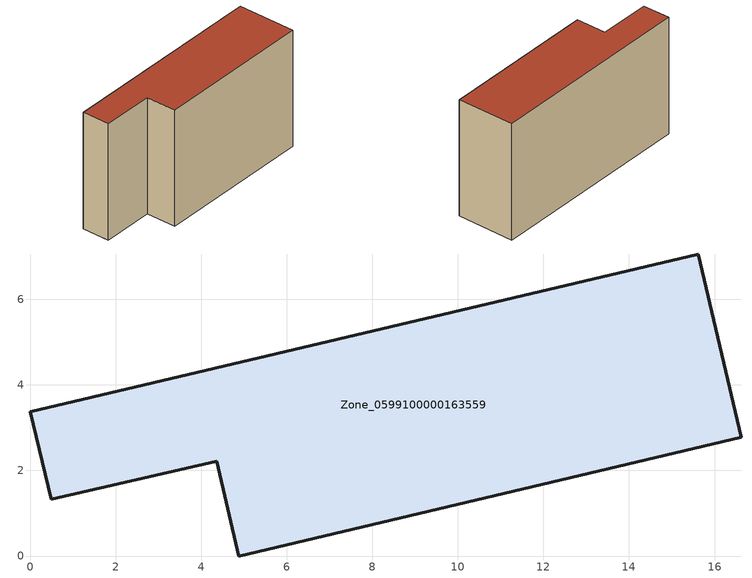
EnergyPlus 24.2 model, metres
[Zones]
Zone_0599100000163559
 floor ground (C_G): 4.36,2.22 0.5,1.33 0,3.37 15.61,7.06 16.63,2.78 4.88,0 z0
 wall outside (C_F): 15.61,7.06 0,3.37 0.5,1.33 4.36,2.22 4.88,0 16.63,2.78 15.61,7.06 z0:9.08
 roof outside (C_R): 4.88,0 16.63,2.78 15.61,7.06 0,3.37 0.5,1.33 4.36,2.22 z9.08
[BUILDING]
Pand.0599100000163559: North Axis=0; Terrain=City; Loads Convergence Tolerance Value=0.04; Temperature Convergence Tolerance Value=0.4; Solar Distribution=FullExterior; Maximum Number of Warmup Days=25; Minimum Number of Warmup Days=1
[Site:Location]
Rotterdam.The.Hague.AP_ZH_NLD Design_Conditions: Latitude=51.96; Longitude=4.45; Time Zone=1; Elevation=-4.5
[SITE:GROUNDTEMPERATURE:BUILDINGSURFACE]
18, 18, 18, 18, 18, 18, 18, 18, 18, 18, 18, 18
[MATERIAL] Thermal Absorptance=0.9; Solar Absorptance=0.7; Visible Absorptance=0.7
Name | Roughness | Thickness | Conductivity | Density | Specific Heat
G.TI.1946 | MediumSmooth | 0.15 | 1 | 540 | 1210
F.TI.1946 | Rough | 0.3 | 0.857143 | 1920 | 840
R.TI.1946 | MediumRough | 0.2 | 0.1 | 1500 | 1000
[CONSTRUCTION]
C_G: G.TI.1946
C_F: F.TI.1946
C_R: R.TI.1946
[ZONE]
Zone_0599100000163559: Type=1; Multiplier=1; Ceiling Height=Autocalculate; Volume=Autocalculate; Floor Area=autocalculate; Part of Total Floor Area=Yes
[ZONEINFILTRATION:DESIGNFLOWRATE]
Infil_Zone_0599100000163559: Zone or ZoneList or Space or SpaceList=Zone_0599100000163559; Schedule=AlwaysOn; Design Flow Rate Calculation Method=Flow/Area; Flow Rate per Floor Area=0.003; Constant Term Coefficient=1; Temperature Term Coefficient=0; Velocity Term Coefficient=0; Velocity Squared Term Coefficient=0
[HVACTEMPLATE:ZONE:IDEALLOADSAIRSYSTEM]
Zone_0599100000163559: Maximum Heating Supply Air Temperature=50; Minimum Cooling Supply Air Temperature=13; Maximum Heating Supply Air Humidity Ratio=0.0156; Minimum Cooling Supply Air Humidity Ratio=0.0077; Heating Limit=NoLimit; Cooling Limit=NoLimit; Dehumidification Control Type=ConstantSensibleHeatRatio; Cooling Sensible Heat Ratio=0.7; Dehumidification Setpoint=60; Humidification Control Type=None; Humidification Setpoint=30; Outdoor Air Method=None; Outdoor Air Flow Rate per Person=0.00944; Outdoor Air Flow Rate per Zone Floor Area=0; Outdoor Air Flow Rate per Zone=0; Demand Controlled Ventilation Type=None; Outdoor Air Economizer Type=NoEconomizer; Heat Recovery Type=None; Sensible Heat Recovery Effectiveness=0.7; Latent Heat Recovery Effectiveness=0.65
[ZONECONTROL:THERMOSTAT]
ThermostatControl_Zone_0599100000163559: Zone or ZoneList=Zone_0599100000163559; Control Type Schedule=DualSetpointControlType; Control 1=Thermostat_Zone_0599100000163559; Temperature Difference Between Cutout And Setpoint=0
[THERMOSTATSETPOINT:DUALSETPOINT]
Thermostat_Zone_0599100000163559: Heating Setpoint Temperature Schedule=HeatingSetpoint_Zone_0599100000163559; Cooling Setpoint Temperature Schedule=CoolingSetpoint_Zone_0599100000163559
[SCHEDULE:COMPACT]
HeatingSetpoint_Zone_0599100000163559: Through: 12/31, For: AllDays, Until: 24:00, 21
CoolingSetpoint_Zone_0599100000163559: Through: 12/31, For: AllDays, Until: 24:00, 24
DualSetpointControlType: Through: 12/31, For: AllDays, Until: 24:00, 4
AlwaysOn: Through: 12/31, For: AllDays, Until: 24:00, 1
